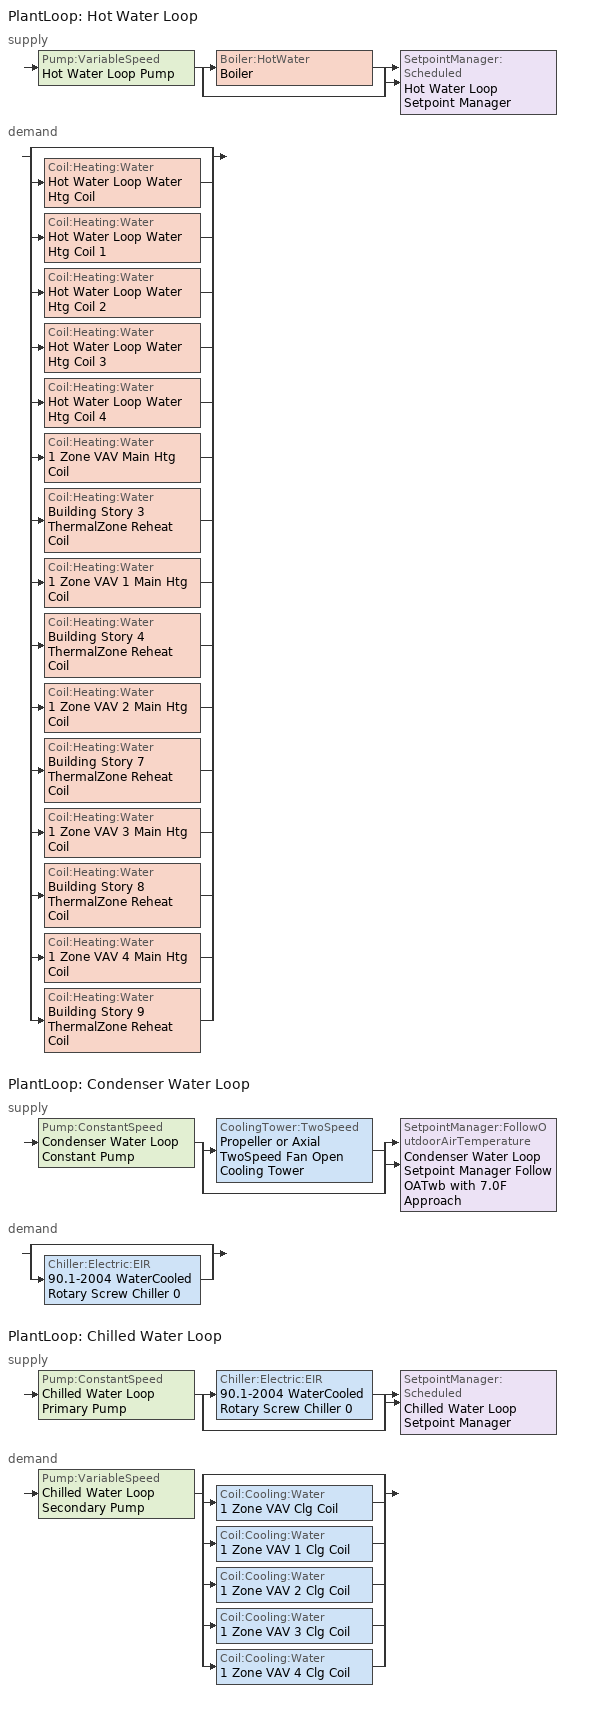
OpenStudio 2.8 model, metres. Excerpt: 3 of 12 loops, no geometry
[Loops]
PlantLoop 'Hot Water Loop'
 supply: Pump:VariableSpeed 'Hot Water Loop Pump' > split
  | Boiler:HotWater 'Boiler'
  | bypass
  join > SetpointManager:Scheduled 'Hot Water Loop Setpoint Manager'
 demand: split
  | bypass
  | Coil:Heating:Water 'Hot Water Loop Water Htg Coil'
  | Coil:Heating:Water 'Hot Water Loop Water Htg Coil 1'
  | Coil:Heating:Water 'Hot Water Loop Water Htg Coil 2'
  | Coil:Heating:Water 'Hot Water Loop Water Htg Coil 3'
  | Coil:Heating:Water 'Hot Water Loop Water Htg Coil 4'
  | Coil:Heating:Water '1 Zone VAV Main Htg Coil'
  | Coil:Heating:Water 'Building Story 3 ThermalZone Reheat Coil'
  | Coil:Heating:Water '1 Zone VAV 1 Main Htg Coil'
  | Coil:Heating:Water 'Building Story 4 ThermalZone Reheat Coil'
  | Coil:Heating:Water '1 Zone VAV 2 Main Htg Coil'
  | Coil:Heating:Water 'Building Story 7 ThermalZone Reheat Coil'
  | Coil:Heating:Water '1 Zone VAV 3 Main Htg Coil'
  | Coil:Heating:Water 'Building Story 8 ThermalZone Reheat Coil'
  | Coil:Heating:Water '1 Zone VAV 4 Main Htg Coil'
  | Coil:Heating:Water 'Building Story 9 ThermalZone Reheat Coil'
PlantLoop 'Condenser Water Loop'
 supply: Pump:ConstantSpeed 'Condenser Water Loop Constant Pump' > split
  | CoolingTower:TwoSpeed 'Propeller or Axial TwoSpeed Fan Open Cooling Tower'
  | bypass
  join > SetpointManager:FollowOutdoorAirTemperature 'Condenser Water Loop Setpoint Manager Follow OATwb with 7.0F Approach'
 demand: split
  | bypass
  | Chiller:Electric:EIR '90.1-2004 WaterCooled  Rotary Screw Chiller 0'
PlantLoop 'Chilled Water Loop'
 supply: Pump:ConstantSpeed 'Chilled Water Loop Primary Pump' > split
  | Chiller:Electric:EIR '90.1-2004 WaterCooled  Rotary Screw Chiller 0'
  | bypass
  join > SetpointManager:Scheduled 'Chilled Water Loop Setpoint Manager'
 demand: Pump:VariableSpeed 'Chilled Water Loop Secondary Pump' > split
  | bypass
  | Coil:Cooling:Water '1 Zone VAV Clg Coil'
  | Coil:Cooling:Water '1 Zone VAV 1 Clg Coil'
  | Coil:Cooling:Water '1 Zone VAV 2 Clg Coil'
  | Coil:Cooling:Water '1 Zone VAV 3 Clg Coil'
  | Coil:Cooling:Water '1 Zone VAV 4 Clg Coil'
[PlantLoop] Glycol Concentration=0; Plant Loop Volume {m3}=Autocalculate; Load Distribution Scheme=Optimal
Name | Fluid Type | Minimum Loop Temperature {C} | Maximum Loop Temperature {C} | Common Pipe Simulation
Hot Water Loop | Water | 10
Condenser Water Loop |  | 5 | 80
Chilled Water Loop |  | 1 | 40 | CommonPipe
[Sizing:Plant] Sizing Option=NonCoincident; Zone Timesteps in Averaging Window=1; Coincident Sizing Factor Mode=None
Name | Loop Type | Design Loop Exit Temperature {C} | Loop Design Temperature Difference {deltaC}
Hot Water Loop | Heating | 82.2222 | 11.1111
Condenser Water Loop | Condenser | 29.4444 | 5.55556
Chilled Water Loop | Cooling | 6.66667 | 5.61111
[SetpointManager:Scheduled] Control Variable=Temperature
Name | Schedule | Setpoint Node or NodeList
Hot Water Loop Setpoint Manager | Hot Water Loop Temp - 180F | Hot Water Loop Supply Outlet Node
Chilled Water Loop Setpoint Manager | Chilled Water Loop Temp - 44F | Chilled Water Loop Supply Outlet Node
[Pump:VariableSpeed] Motor Efficiency=0.9; Pump Control Type=Intermittent; Skin Loss Radiative Fraction=0.5; Design Power Sizing Method=PowerPerFlowPerPressure; Design Electric Power per Unit Flow Rate {W/(m3/s)}=348701.1; Design Shaft Power per Unit Flow Rate per Unit Head {W-s/m3-Pa}=1.28205; Design Minimum Flow Rate Fraction=0
Name | Rated Pump Head {Pa} | Fraction of Motor Inefficiencies to Fluid Stream | Coefficient 1 of the Part Load Performance Curve | Coefficient 2 of the Part Load Performance Curve | Coefficient 3 of the Part Load Performance Curve | Coefficient 4 of the Part Load Performance Curve
Hot Water Loop Pump | 179344
Chilled Water Loop Secondary Pump | 134508 | 0 | 0 | 0.0205 | 0.4101 | 0.5753
[Pump:ConstantSpeed] Rated Flow Rate {m3/s}=autosize; Rated Power Consumption {W}=autosize; Motor Efficiency=0.9; Fraction of Motor Inefficiencies to Fluid Stream=0; Pump Control Type=Intermittent; Design Power Sizing Method=PowerPerFlowPerPressure; Design Electric Power per Unit Flow Rate {W/(m3/s)}=348701.1; Design Shaft Power per Unit Flow Rate per Unit Head {W-s/m3-Pa}=1.28205
Name | Rated Pump Head {Pa}
Condenser Water Loop Constant Pump | 148557
Chilled Water Loop Primary Pump | 44836
[Sizing:Zone] Zone Cooling Design Supply Air Temperature Input Method=SupplyAirTemperature; Zone Cooling Design Supply Air Temperature {C}=13.8889; Zone Cooling Design Supply Air Temperature Difference {deltaC}=11.11; Zone Heating Design Supply Air Temperature Input Method=SupplyAirTemperature; Zone Heating Design Supply Air Temperature {C}=50; Zone Heating Design Supply Air Temperature Difference {deltaC}=11.11; Zone Cooling Design Supply Air Humidity Ratio {kg-H2O/kg-air}=0.008; Zone Heating Design Supply Air Humidity Ratio {kg-H2O/kg-air}=0.008; Cooling Design Air Flow Method=DesignDay; Heating Design Air Flow Method=DesignDay; Account for Dedicated Outdoor Air System=No; Dedicated Outdoor Air System Control Strategy=NeutralSupplyAir; Dedicated Outdoor Air Low Setpoint Temperature for Design {C}=autosize; Dedicated Outdoor Air High Setpoint Temperature for Design {C}=autosize
Building Story 1 ThermalZone; Building Story 2 ThermalZone; Building Story 5 ThermalZone; Building Story 6 ThermalZone; Building Story 10 ThermalZone
[Zone equipment]
Building Story 1 ThermalZone: Building Story 1 ThermalZone PTAC
Building Story 2 ThermalZone: Building Story 2 ThermalZone PTAC
Building Story 5 ThermalZone: Building Story 5 ThermalZone PTAC
Building Story 6 ThermalZone: Building Story 6 ThermalZone PTAC
Building Story 10 ThermalZone: Building Story 10 ThermalZone PTAC
[Boiler:HotWater]
Boiler: Fuel Type=NaturalGas; Nominal Thermal Efficiency=0.78; Efficiency Curve Temperature Evaluation Variable=LeavingBoiler; Design Water Outlet Temperature {C}=82.2222; Minimum Part Load Ratio=0; Maximum Part Load Ratio=1.2; Optimum Part Load Ratio=1; Water Outlet Upper Temperature Limit {C}=95; Boiler Flow Mode=LeavingSetpointModulated; Parasitic Electric Load {W}=0; Sizing Factor=1
[Fan:ConstantVolume] Availability Schedule=Always On Discrete; Fan Total Efficiency=0.52; Pressure Rise {Pa}=331.288; Maximum Flow Rate {m3/s}=AutoSize; Motor Efficiency=0.8; Motor In Airstream Fraction=1
Building Story 1 ThermalZone PTAC Fan; Building Story 10 ThermalZone PTAC Fan; Building Story 2 ThermalZone PTAC Fan; Building Story 5 ThermalZone PTAC Fan; Building Story 6 ThermalZone PTAC Fan
[Coil:Heating:Water] Availability Schedule=Always On Discrete; Rated Inlet Water Temperature {C}=82.2222; Rated Outlet Water Temperature {C}=71.1111
Name | Rated Inlet Air Temperature {C} | Rated Outlet Air Temperature {C}
Hot Water Loop Water Htg Coil; Hot Water Loop Water Htg Coil 1; Hot Water Loop Water Htg Coil 2; Hot Water Loop Water Htg Coil 3; Hot Water Loop Water Htg Coil 4 | 16.6 | 32.2
1 Zone VAV Main Htg Coil; 1 Zone VAV 1 Main Htg Coil; 1 Zone VAV 2 Main Htg Coil; 1 Zone VAV 3 Main Htg Coil; 1 Zone VAV 4 Main Htg Coil | 7.22222 | 12.7778
Building Story 3 ThermalZone Reheat Coil; Building Story 4 ThermalZone Reheat Coil; Building Story 7 ThermalZone Reheat Coil; Building Story 8 ThermalZone Reheat Coil; Building Story 9 ThermalZone Reheat Coil | 12.7778 | 40
[Controller:WaterCoil] Minimum Actuated Flow {m3/s}=0
Name | Water Coil | Action | Controller Convergence Tolerance {deltaC}
Hot Water Loop Water Htg Coil Controller | Hot Water Loop Water Htg Coil | Normal | 0.1
Hot Water Loop Water Htg Coil 1 Controller | Hot Water Loop Water Htg Coil 1 | Normal | 0.1
Hot Water Loop Water Htg Coil 2 Controller | Hot Water Loop Water Htg Coil 2 | Normal | 0.1
Hot Water Loop Water Htg Coil 3 Controller | Hot Water Loop Water Htg Coil 3 | Normal | 0.1
Hot Water Loop Water Htg Coil 4 Controller | Hot Water Loop Water Htg Coil 4 | Normal | 0.1
1 Zone VAV Main Htg Coil Controller | 1 Zone VAV Main Htg Coil | Normal | 0.1
1 Zone VAV Clg Coil Controller | 1 Zone VAV Clg Coil | Reverse
Building Story 3 ThermalZone Reheat Coil Controller | Building Story 3 ThermalZone Reheat Coil | Normal | 0.1
1 Zone VAV 1 Main Htg Coil Controller | 1 Zone VAV 1 Main Htg Coil | Normal | 0.1
1 Zone VAV 1 Clg Coil Controller | 1 Zone VAV 1 Clg Coil | Reverse
Building Story 4 ThermalZone Reheat Coil Controller | Building Story 4 ThermalZone Reheat Coil | Normal | 0.1
1 Zone VAV 2 Main Htg Coil Controller | 1 Zone VAV 2 Main Htg Coil | Normal | 0.1
1 Zone VAV 2 Clg Coil Controller | 1 Zone VAV 2 Clg Coil | Reverse
Building Story 7 ThermalZone Reheat Coil Controller | Building Story 7 ThermalZone Reheat Coil | Normal | 0.1
1 Zone VAV 3 Main Htg Coil Controller | 1 Zone VAV 3 Main Htg Coil | Normal | 0.1
1 Zone VAV 3 Clg Coil Controller | 1 Zone VAV 3 Clg Coil | Reverse
Building Story 8 ThermalZone Reheat Coil Controller | Building Story 8 ThermalZone Reheat Coil | Normal | 0.1
1 Zone VAV 4 Main Htg Coil Controller | 1 Zone VAV 4 Main Htg Coil | Normal | 0.1
1 Zone VAV 4 Clg Coil Controller | 1 Zone VAV 4 Clg Coil | Reverse
Building Story 9 ThermalZone Reheat Coil Controller | Building Story 9 ThermalZone Reheat Coil | Normal | 0.1
[Coil:Cooling:DX:SingleSpeed] Availability Schedule=Always On Discrete; Rated Total Cooling Capacity {W}=autosize; Rated Sensible Heat Ratio=autosize; Rated COP {W/W}=3; Rated Air Flow Rate {m3/s}=autosize; Rated Evaporator Fan Power Per Volume Flow Rate {W/(m3/s)}=773.3; Condenser Type=AirCooled; Evaporative Condenser Effectiveness=0; Evaporative Condenser Air Flow Rate {m3/s}=Autosize; Evaporative Condenser Pump Rated Power Consumption {W}=Autosize; Crankcase Heater Capacity {W}=0; Maximum Outdoor Dry-Bulb Temperature for Crankcase Heater Operation {C}=0; Basin Heater Capacity {W/K}=0; Basin Heater Setpoint Temperature {C}=10
Name | Total Cooling Capacity Function of Temperature Curve | Total Cooling Capacity Function of Flow Fraction Curve | Energy Input Ratio Function of Temperature Curve | Energy Input Ratio Function of Flow Fraction Curve | Part Load Fraction Correlation Curve
Building Story 1 ThermalZone PTAC 1spd DX AC Clg Coil | Curve Biquadratic 3 | Curve Quadratic 4 | Curve Biquadratic 4 | Curve Quadratic 5 | Curve Quadratic 6
Building Story 10 ThermalZone PTAC 1spd DX AC Clg Coil | Curve Biquadratic 7 | Curve Quadratic 10 | Curve Biquadratic 8 | Curve Quadratic 11 | Curve Quadratic 12
Building Story 2 ThermalZone PTAC 1spd DX AC Clg Coil | Curve Biquadratic 11 | Curve Quadratic 16 | Curve Biquadratic 12 | Curve Quadratic 17 | Curve Quadratic 18
Building Story 5 ThermalZone PTAC 1spd DX AC Clg Coil | Curve Biquadratic 15 | Curve Quadratic 22 | Curve Biquadratic 16 | Curve Quadratic 23 | Curve Quadratic 24
Building Story 6 ThermalZone PTAC 1spd DX AC Clg Coil | Curve Biquadratic 19 | Curve Quadratic 28 | Curve Biquadratic 20 | Curve Quadratic 29 | Curve Quadratic 30
[ZoneHVAC:PackagedTerminalAirConditioner] Availability Schedule=Always On Discrete; Supply Air Flow Rate During Cooling Operation {m3/s}=Autosize; Supply Air Flow Rate During Heating Operation {m3/s}=Autosize; Supply Air Flow Rate When No Cooling or Heating is Needed {m3/s}=Autosize; Outdoor Air Flow Rate During Cooling Operation {m3/s}=Autosize; Outdoor Air Flow Rate During Heating Operation {m3/s}=Autosize; Outdoor Air Flow Rate When No Cooling or Heating is Needed {m3/s}=Autosize; Fan Placement=DrawThrough; Supply Air Fan Operating Mode Schedule=Always On Discrete
Name | Supply Air Fan | Heating Coil | Cooling Coil
Building Story 1 ThermalZone PTAC | Building Story 1 ThermalZone PTAC Fan | Hot Water Loop Water Htg Coil | Building Story 1 ThermalZone PTAC 1spd DX AC Clg Coil
Building Story 10 ThermalZone PTAC | Building Story 10 ThermalZone PTAC Fan | Hot Water Loop Water Htg Coil 1 | Building Story 10 ThermalZone PTAC 1spd DX AC Clg Coil
Building Story 2 ThermalZone PTAC | Building Story 2 ThermalZone PTAC Fan | Hot Water Loop Water Htg Coil 2 | Building Story 2 ThermalZone PTAC 1spd DX AC Clg Coil
Building Story 5 ThermalZone PTAC | Building Story 5 ThermalZone PTAC Fan | Hot Water Loop Water Htg Coil 3 | Building Story 5 ThermalZone PTAC 1spd DX AC Clg Coil
Building Story 6 ThermalZone PTAC | Building Story 6 ThermalZone PTAC Fan | Hot Water Loop Water Htg Coil 4 | Building Story 6 ThermalZone PTAC 1spd DX AC Clg Coil
[SetpointManager:FollowOutdoorAirTemperature]
Condenser Water Loop Setpoint Manager Follow OATwb with 7.0F Approach: Control Variable=Temperature; Reference Temperature Type=OutdoorAirWetBulb; Offset Temperature Difference {deltaC}=3.88889; Maximum Setpoint Temperature {C}=29.4444; Minimum Setpoint Temperature {C}=21.1111; Setpoint Node or NodeList=Condenser Water Loop Supply Outlet Node
[CoolingTower:TwoSpeed]
Propeller or Axial TwoSpeed Fan Open Cooling Tower: Design Water Flow Rate {m3/s}=autosize; High Fan Speed Air Flow Rate {m3/s}=autosize; High Fan Speed Fan Power {W}=autosize; High Fan Speed U-Factor Times Area Value {W/K}=autosize; Low Fan Speed Air Flow Rate {m3/s}=AutoSize; Low Fan Speed Fan Power {W}=AutoSize; Low Fan Speed U-Factor Times Area Value {W/K}=AutoSize; Number of Cells=1; Sizing Factor=1; Design Inlet Air Dry-Bulb Temperature {C}=35; Design Inlet Air Wet-Bulb Temperature {C}=25.6; Design Approach Temperature {deltaC}=autosize; Design Range Temperature {deltaC}=autosize
[Chiller:Electric:EIR]
90.1-2004 WaterCooled  Rotary Screw Chiller 0: Reference Capacity {W}=Autosize; Reference COP {W/W}=5.5; Reference Leaving Chilled Water Temperature {C}=6.66667; Reference Entering Condenser Fluid Temperature {C}=35; Cooling Capacity Function of Temperature Curve=Curve Biquadratic 21; Electric Input to Cooling Output Ratio Function of Temperature Curve=Curve Biquadratic 22; Electric Input to Cooling Output Ratio Function of Part Load Ratio Curve=Curve Quadratic 31; Minimum Part Load Ratio=0.15; Maximum Part Load Ratio=1; Optimum Part Load Ratio=1; Minimum Unloading Ratio=0.25; Condenser Type=WaterCooled; Leaving Chilled Water Lower Temperature Limit {C}=2.22222; Chiller Flow Mode=ConstantFlow; Design Heat Recovery Water Flow Rate {m3/s}=0; Sizing Factor=1; Basin Heater Capacity {W/K}=0; Basin Heater Setpoint Temperature {C}=10
[Coil:Cooling:Water] Availability Schedule=Always On Discrete; Design Inlet Water Temperature {C}=Autosize; Heat Exchanger Configuration=CrossFlow
1 Zone VAV Clg Coil; 1 Zone VAV 1 Clg Coil; 1 Zone VAV 2 Clg Coil; 1 Zone VAV 3 Clg Coil; 1 Zone VAV 4 Clg Coil
[Schedule:Ruleset]
Name | Default Day Schedule
Hot Water Loop Temp - 180F | Hot Water Loop Temp - 180F Default
Chilled Water Loop Temp - 44F | Chilled Water Loop Temp - 44F Default
[Schedule:Day]
Hot Water Loop Temp - 180F Default: 24, 0, 82.2222
Chilled Water Loop Temp - 44F Default: 24, 0, 6.66667
[Schedule:Constant]
Always On Discrete: Value=1
[Curve:Biquadratic]
Name | Coefficient1 Constant | Coefficient2 x | Coefficient3 x**2 | Coefficient4 y | Coefficient5 y**2 | Coefficient6 x*y | Minimum Value of x | Maximum Value of x | Minimum Value of y | Maximum Value of y
Curve Biquadratic 3; Curve Biquadratic 7; Curve Biquadratic 11; Curve Biquadratic 15; Curve Biquadratic 19 | 0.942588 | 0.00954335 | 0.00068377 | -0.0110427 | 5.249e-06 | -9.72e-06 | 12.77778 | 23.88889 | 23.88889 | 46.11111
Curve Biquadratic 4; Curve Biquadratic 8; Curve Biquadratic 12; Curve Biquadratic 16; Curve Biquadratic 20 | 0.342414 | 0.034885 | -0.0006237 | 0.00497722 | 0.000437951 | -0.000728028 | 12.77778 | 23.88889 | 23.88889 | 46.11111
Curve Biquadratic 21 | 1.02152 | 0.0370359 | 0.000233248 | -0.00389405 | -6.52536e-05 | -0.000268045 | 5 | 10 | 24 | 35
Curve Biquadratic 22 | 0.701769 | -0.00452016 | 0.00053311 | -0.00549821 | 0.000544579 | -0.000729032 | 5 | 10 | 24 | 35
[Curve:Quadratic]
Name | Coefficient1 Constant | Coefficient2 x | Coefficient3 x**2 | Minimum Value of x | Maximum Value of x | Minimum Curve Output | Maximum Curve Output
Curve Quadratic 4; Curve Quadratic 10; Curve Quadratic 16; Curve Quadratic 22; Curve Quadratic 28 | 0.8 | 0.2 | 0 | 0.5 | 1.5
Curve Quadratic 5; Curve Quadratic 11; Curve Quadratic 17; Curve Quadratic 23; Curve Quadratic 29 | 1.1552 | -0.1808 | 0.0256 | 0.5 | 1.5
Curve Quadratic 6; Curve Quadratic 12; Curve Quadratic 18; Curve Quadratic 24; Curve Quadratic 30 | 0.85 | 0.15 | 0 | 0 | 1 | 0.7 | 1
Curve Quadratic 31 | 0.0636912 | 0.584888 | 0.352803 | 0 | 1
